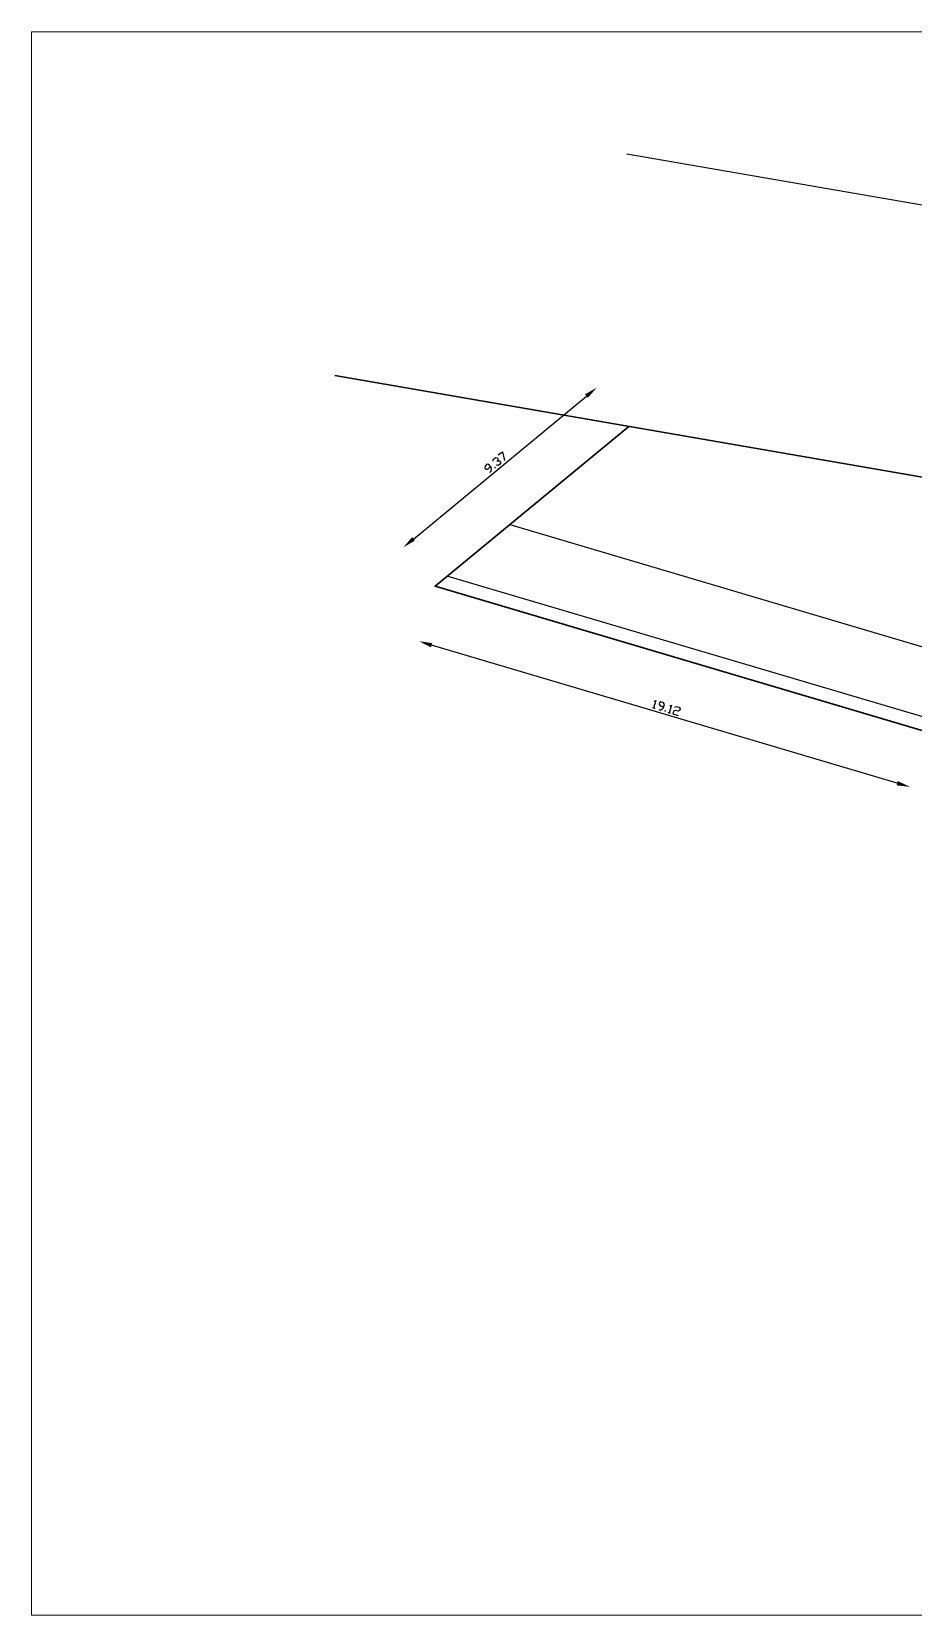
# Model space of a CAD drawing. Header units: inches. Extents: x 8069 to 17410, y -9620 to -7279.
# Drawn here: x 12700 to 14004, y -9620 to -7279 of the extents above; entities that cross this region are included whole.
import ezdxf

# ---------------------------------------------------------------- set-up
doc = ezdxf.new("R2010")
doc.units = ezdxf.units.IN
doc.header["$LTSCALE"] = 0.5
doc.header["$MEASUREMENT"] = 0
for name, color, linetype in [('PDF_0', 7, 'Continuous'), ('PDF_Dimensions', 7, 'Continuous'), ('PDF_SectionCutEdges', 7, 'Continuous'), ('PDF_SITE', 7, 'Continuous')]:
    doc.layers.add(name, color=color, linetype=linetype)

msp = doc.modelspace()

# ---------------------------------------------------------------- linework, layer by layer
at = {"layer": 'PDF_0', "lineweight": 25}
for points in [[(15630.7, -8281.1), (14834.2, -7778.1), (14310.3, -7586.6), (13580, -7460.4)], [(13315.2, -8083.9), (14025.4, -8294), (14342.2, -8286.4), (14585.1, -8827), (14113.1, -8992.3), (14142.1, -9451)]]:
    msp.add_lwpolyline(points, dxfattribs=at)
at = {"layer": 'PDF_Dimensions', "lineweight": 0}
msp.add_lwpolyline([(12700.2, -9619.6), (16029.4, -9619.6), (16029.4, -7279.4), (12700.2, -7279.4)], close=True, dxfattribs=at)
at = {"layer": 'PDF_Dimensions', "lineweight": 25}
for points in [[(13264.7, -8029.1), (13520.5, -7818.1)], [(13382.4, -7913.9), (13382.4, -7911.5), (13385.7, -7908.6), (13388.6, -7909.1), (13389.5, -7910.5), (13389.5, -7913.4), (13387.6, -7914.8)], [(13390, -7904.8), (13396.2, -7900.1), (13399, -7912.9)], [(13377.6, -7930.5), (13379.5, -7929.1), (13380, -7923.9), (13376.2, -7919.1), (13373.3, -7918.6), (13370.5, -7921.5), (13370, -7924.3), (13371.4, -7925.8), (13374.3, -7925.8), (13378.5, -7922)], [(13385.7, -7924.3), (13384.3, -7922.9)], [(13389.5, -7913.4), (13391.9, -7913.4), (13393.3, -7915.3), (13393.3, -7918.2), (13390, -7920.5), (13387.1, -7920.1)], [(13979.7, -8389.7), (13291.4, -8185.9)], [(13617.7, -8278.3), (13621.5, -8279.7)], [(13620.5, -8268.7), (13622.9, -8267.8), (13619.6, -8279.2)], [(13627.2, -8281.1), (13629.1, -8282.1), (13633.9, -8279.2), (13635.8, -8273.5), (13634.3, -8271.1), (13630.5, -8269.7), (13628.2, -8271.1), (13627.7, -8273), (13629.1, -8275.4), (13634.8, -8277.3)], [(13636.7, -8284), (13637.2, -8282.1)], [(13643.4, -8275.9), (13645.8, -8274.5), (13642.4, -8285.9)], [(13651, -8277.8), (13653.4, -8276.8), (13657.2, -8277.8), (13658.6, -8280.2), (13658.2, -8282.1), (13655.8, -8283.5), (13652, -8282.6), (13649.1, -8283.5), (13648.2, -8287.3), (13655.8, -8289.7)], [(13640.5, -8285.4), (13644.3, -8286.4)]]:
    msp.add_lwpolyline(points, dxfattribs=at)
at = {"layer": 'PDF_Dimensions', "transparency": 33554559}
for points in [[(13518.1, -7815.3), (13522.4, -7820.5), (13535.7, -7805.3)], [(13262.8, -8026.3), (13266.6, -8031.5), (13249.5, -8041.5)], [(13292.3, -8183), (13290.4, -8189.2), (13272.8, -8180.1)], [(13980.6, -8386.9), (13978.7, -8393.1), (13998.7, -8395.4)]]:
    msp.add_solid(points, dxfattribs=at)
at = {"layer": 'PDF_SectionCutEdges', "lineweight": 25}
msp.add_lwpolyline([(13407.1, -8007.7), (14038.8, -8194.9), (14469.8, -8184), (14717.5, -8736)], dxfattribs=at)
at = {"layer": 'PDF_SITE', "lineweight": 30}
for points in [[(14992.4, -8346.4), (14658.5, -8135.4), (14207.9, -7970.6), (13148.5, -7787.6)], [(13582.9, -7862.9), (13296.6, -8098.7), (14023, -8314), (14329.3, -8306.4), (14558, -8815.6), (14092.6, -8979), (14122.6, -9452.4), (14201.2, -9447.7), (14971.4, -9369.6)]]:
    msp.add_lwpolyline(points, dxfattribs=at)

doc.saveas('drawing.dxf')
